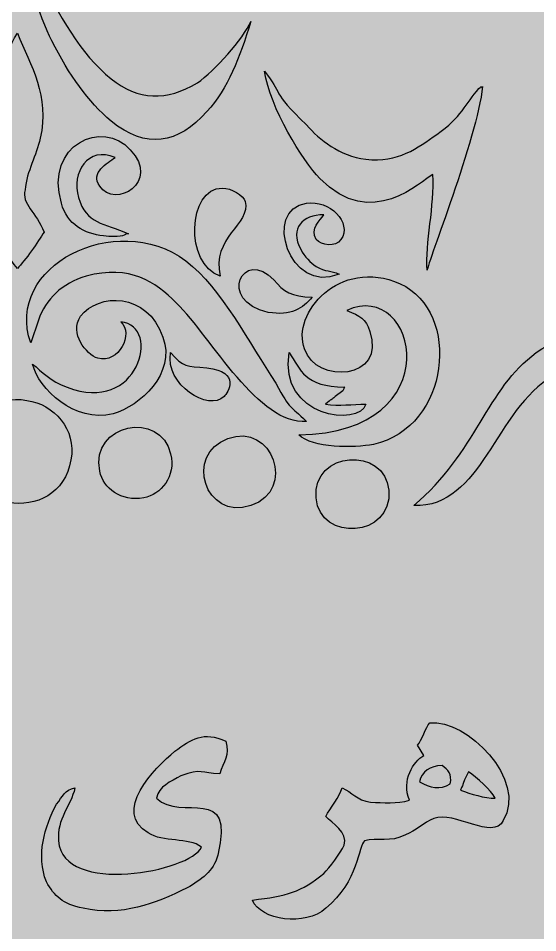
# Model space of a CAD drawing. Header units: millimetres. Extents: x -355.9 to -255.9, y -181.3 to -81.3.
# Drawn here: x -305.95 to -287.75, y -132.99 to -100.92 of the extents above; entities that cross this region are included whole.
import ezdxf

# ---------------------------------------------------------------- set-up
doc = ezdxf.new("R2010")
doc.units = ezdxf.units.MM
doc.header["$MEASUREMENT"] = 0
doc.layers.add('Layer 1', color=7, linetype='Continuous')

msp = doc.modelspace()

# ---------------------------------------------------------------- hatches: boundary and pattern name
at = {"layer": 'Layer 1', "true_color": 0xfff212}
h = msp.add_hatch(color=2, dxfattribs=at)
edge = h.paths.add_edge_path()
edge.add_spline(control_points=[(-261.0166, -81.3447), (-261.0166, -81.3447), (-350.7462, -81.3447), (-350.7462, -81.3447), (-353.5706, -81.3447), (-355.8814, -83.6554), (-355.8814, -86.4799), (-355.8814, -86.4799), (-355.8814, -176.2094), (-355.8814, -176.2094), (-355.8814, -179.0339), (-353.5706, -181.3446), (-350.7462, -181.3446), (-350.7462, -181.3446), (-261.0166, -181.3446), (-261.0166, -181.3446), (-258.1922, -181.3446), (-255.8814, -179.0339), (-255.8814, -176.2094), (-255.8814, -176.2094), (-255.8814, -86.4799), (-255.8814, -86.4799), (-255.8814, -83.6554), (-258.1922, -81.3447), (-261.0166, -81.3447)], knot_values=[0, 0, 0, 0, 0.125, 0.125, 0.125, 0.25, 0.25, 0.25, 0.375, 0.375, 0.375, 0.5, 0.5, 0.5, 0.625, 0.625, 0.625, 0.75, 0.75, 0.75, 0.875, 0.875, 0.875, 1, 1, 1, 1], degree=3, periodic=1)
at = {"layer": 'Layer 1', "true_color": 0x373435}
h = msp.add_hatch(color=250, dxfattribs=at)
edge = h.paths.add_edge_path()
edge.add_spline(control_points=[(-297.7955, -101.0355), (-298.0639, -101.6394), (-299.0704, -102.7802), (-299.6743, -103.1828), (-300.748, -103.8538), (-301.7545, -103.7868), (-302.694, -103.0486), (-303.7677, -102.1763), (-304.5729, -100.7671), (-305.1768, -99.425), (-305.311, -99.0224), (-305.5795, -98.2171), (-305.7808, -97.9487), (-305.8479, -99.0895), (-305.1768, -100.9013), (-304.7742, -101.7065), (-304.1703, -102.9144), (-303.4993, -103.8538), (-302.694, -104.5249), (-301.4861, -105.5314), (-300.3454, -105.3302), (-299.3389, -104.1894), (-298.6007, -103.3841), (-298.1981, -102.3105), (-297.7955, -101.0355)], knot_values=[0, 0, 0, 0, 0.125, 0.125, 0.125, 0.25, 0.25, 0.25, 0.375, 0.375, 0.375, 0.5, 0.5, 0.5, 0.625, 0.625, 0.625, 0.75, 0.75, 0.75, 0.875, 0.875, 0.875, 1, 1, 1, 1], degree=3, periodic=1)
h = msp.add_hatch(color=250, dxfattribs=at)
edge = h.paths.add_edge_path()
edge.add_spline(control_points=[(-306.9216, -108.4169), (-306.7202, -108.7524), (-306.2505, -109.3563), (-305.9821, -109.6919), (-305.7137, -109.4234), (-305.244, -108.7524), (-305.0426, -108.4169), (-305.311, -107.7458), (-305.8479, -107.4104), (-305.7137, -106.9406), (-305.6466, -106.2696), (-305.311, -105.7328), (-305.1768, -105.1288), (-304.8413, -103.6526), (-305.5124, -102.5789), (-305.9821, -101.4381), (-306.5189, -102.3105), (-306.9886, -103.921), (-306.7202, -105.1288), (-306.3176, -106.8064), (-305.8479, -106.7393), (-306.5189, -107.6788), (-306.6531, -107.9472), (-306.7874, -108.2156), (-306.9216, -108.4169)], knot_values=[0, 0, 0, 0, 0.125, 0.125, 0.125, 0.25, 0.25, 0.25, 0.375, 0.375, 0.375, 0.5, 0.5, 0.5, 0.625, 0.625, 0.625, 0.75, 0.75, 0.75, 0.875, 0.875, 0.875, 1, 1, 1, 1], degree=3, periodic=1)
h = msp.add_hatch(color=250, dxfattribs=at)
edge = h.paths.add_edge_path()
edge.add_spline(control_points=[(-291.4206, -106.4038), (-291.3535, -107.4774), (-291.689, -108.8195), (-291.622, -109.759), (-291.622, -109.5576), (-289.8773, -105.1288), (-289.6759, -103.317), (-289.743, -103.3841), (-289.6759, -103.2499), (-289.8101, -103.3841), (-290.2799, -103.921), (-290.4141, -104.3907), (-291.2864, -104.9946), (-291.9574, -105.4644), (-292.6285, -106.0012), (-293.7692, -105.867), (-294.7087, -105.7328), (-295.3798, -105.196), (-295.8494, -104.6591), (-297.1244, -103.4512), (-296.6547, -103.5854), (-297.3257, -102.7802), (-297.1244, -104.0552), (-295.9836, -105.934), (-295.3798, -106.538), (-293.568, -108.4169), (-291.8232, -106.6051), (-291.4206, -106.4038)], knot_values=[0, 0, 0, 0, 0.1111111, 0.1111111, 0.1111111, 0.2222222, 0.2222222, 0.2222222, 0.3333333, 0.3333333, 0.3333333, 0.4444444, 0.4444444, 0.4444444, 0.5555556, 0.5555556, 0.5555556, 0.6666667, 0.6666667, 0.6666667, 0.7777778, 0.7777778, 0.7777778, 0.8888889, 0.8888889, 0.8888889, 1, 1, 1, 1], degree=3, periodic=1)
h = msp.add_hatch(color=250, dxfattribs=at)
edge = h.paths.add_edge_path()
edge.add_spline(control_points=[(-302.0901, -108.484), (-302.9624, -108.0814), (-303.5663, -108.1485), (-303.8348, -107.209), (-304.1032, -106.3366), (-303.4993, -105.3972), (-302.5598, -105.7998), (-302.8282, -106.0012), (-303.4321, -106.3366), (-303.0966, -106.8064), (-302.5598, -107.6116), (-300.9493, -106.6722), (-302.0229, -105.5314), (-302.9624, -104.4578), (-305.0426, -105.3302), (-304.4387, -107.4104), (-304.2374, -108.1485), (-303.6335, -108.484), (-302.9624, -108.5511), (-302.4256, -108.6182), (-302.2243, -108.5511), (-302.1571, -108.484), (-302.0901, -108.484), (-302.0901, -108.484), (-302.0901, -108.484)], knot_values=[0, 0, 0, 0, 0.125, 0.125, 0.125, 0.25, 0.25, 0.25, 0.375, 0.375, 0.375, 0.5, 0.5, 0.5, 0.625, 0.625, 0.625, 0.75, 0.75, 0.75, 0.875, 0.875, 0.875, 1, 1, 1, 1], degree=3, periodic=1)
h = msp.add_hatch(color=250, dxfattribs=at)
edge = h.paths.add_edge_path()
edge.add_spline(control_points=[(-298.8691, -109.9603), (-299.2047, -108.6182), (-297.7955, -108.1485), (-297.9968, -107.3432), (-298.0639, -107.1419), (-298.4665, -106.8735), (-298.802, -106.8735), (-300.0099, -106.8735), (-300.1441, -109.5576), (-298.8691, -109.9603)], knot_values=[0, 0, 0, 0, 0.3333333, 0.3333333, 0.3333333, 0.6666667, 0.6666667, 0.6666667, 1, 1, 1, 1], degree=3, periodic=1)
h = msp.add_hatch(color=250, dxfattribs=at)
edge = h.paths.add_edge_path()
edge.add_spline(control_points=[(-294.7087, -109.8932), (-294.9771, -109.759), (-295.1784, -109.8261), (-295.514, -109.6247), (-295.7152, -109.4905), (-295.9166, -109.2892), (-296.0508, -109.0208), (-296.4534, -108.2827), (-295.9836, -107.813), (-295.2455, -107.813), (-295.3798, -108.0142), (-295.7152, -108.2827), (-295.514, -108.6853), (-295.3126, -108.8866), (-294.8429, -108.9537), (-294.6416, -108.6853), (-294.239, -108.0814), (-295.0442, -107.2761), (-295.8494, -107.4104), (-297.3928, -107.6116), (-296.4534, -110.6313), (-294.7087, -109.8932)], knot_values=[0, 0, 0, 0, 0.1428571, 0.1428571, 0.1428571, 0.2857143, 0.2857143, 0.2857143, 0.4285714, 0.4285714, 0.4285714, 0.5714286, 0.5714286, 0.5714286, 0.7142857, 0.7142857, 0.7142857, 0.8571429, 0.8571429, 0.8571429, 1, 1, 1, 1], degree=3, periodic=1)
h = msp.add_hatch(color=250, dxfattribs=at)
edge = h.paths.add_edge_path()
edge.add_spline(control_points=[(-305.5124, -112.3089), (-305.5124, -112.3089), (-305.244, -111.5037), (-305.244, -111.5037), (-304.9755, -110.7655), (-304.4387, -110.2287), (-303.5663, -109.9603), (-302.0229, -109.5576), (-301.1507, -110.1616), (-300.4125, -110.8997), (-299.1375, -112.1747), (-297.527, -115.1943), (-295.8494, -115.0601), (-296.4534, -114.4562), (-296.3863, -114.7246), (-296.9231, -113.7181), (-297.8626, -112.3089), (-298.802, -110.43), (-300.077, -109.4234), (-302.5598, -107.6116), (-306.4518, -109.6247), (-305.5124, -112.3089)], knot_values=[0, 0, 0, 0, 0.1428571, 0.1428571, 0.1428571, 0.2857143, 0.2857143, 0.2857143, 0.4285714, 0.4285714, 0.4285714, 0.5714286, 0.5714286, 0.5714286, 0.7142857, 0.7142857, 0.7142857, 0.8571429, 0.8571429, 0.8571429, 1, 1, 1, 1], degree=3, periodic=1)
h = msp.add_hatch(color=250, dxfattribs=at)
edge = h.paths.add_edge_path()
edge.add_spline(control_points=[(-295.6482, -110.6984), (-296.3863, -110.6984), (-296.6547, -110.4971), (-296.9902, -110.0945), (-298.0639, -108.9537), (-299.0033, -110.8326), (-297.1915, -111.2353), (-296.3863, -111.3695), (-295.9836, -111.1011), (-295.6482, -110.6984)], knot_values=[0, 0, 0, 0, 0.3333333, 0.3333333, 0.3333333, 0.6666667, 0.6666667, 0.6666667, 1, 1, 1, 1], degree=3, periodic=1)
h = msp.add_hatch(color=250, dxfattribs=at)
edge = h.paths.add_edge_path()
edge.add_spline(control_points=[(-294.4402, -111.1681), (-291.9574, -110.0274), (-290.7496, -115.4627), (-296.1179, -115.5299), (-295.6482, -115.9996), (-294.1718, -115.9996), (-293.5008, -115.8654), (-290.8167, -115.2615), (-290.4141, -111.2353), (-292.5614, -110.2287), (-294.7087, -109.2892), (-296.3863, -111.3023), (-295.9166, -112.5102), (-295.514, -113.7851), (-293.0311, -113.5839), (-293.635, -111.9063), (-293.7692, -111.4365), (-293.9706, -111.3695), (-294.4402, -111.1681)], knot_values=[0, 0, 0, 0, 0.1666667, 0.1666667, 0.1666667, 0.3333333, 0.3333333, 0.3333333, 0.5, 0.5, 0.5, 0.6666667, 0.6666667, 0.6666667, 0.8333333, 0.8333333, 0.8333333, 1, 1, 1, 1], degree=3, periodic=1)
h = msp.add_hatch(color=250, dxfattribs=at)
edge = h.paths.add_edge_path()
edge.add_spline(control_points=[(-302.3585, -111.5707), (-300.8823, -111.7049), (-301.7545, -114.8588), (-304.2374, -113.8523), (-304.8413, -113.6509), (-305.1097, -113.3155), (-305.4452, -113.0471), (-305.244, -113.9193), (-303.969, -115.1272), (-302.6269, -114.7917), (-301.6875, -114.5233), (-300.4125, -113.3825), (-300.8823, -112.1076), (-301.4191, -110.4971), (-303.1637, -110.5642), (-303.7677, -111.3695), (-304.1703, -111.9733), (-303.5663, -112.7115), (-303.1637, -112.8457), (-302.4256, -113.0471), (-301.8887, -111.9733), (-302.3585, -111.5707)], knot_values=[0, 0, 0, 0, 0.1428571, 0.1428571, 0.1428571, 0.2857143, 0.2857143, 0.2857143, 0.4285714, 0.4285714, 0.4285714, 0.5714286, 0.5714286, 0.5714286, 0.7142857, 0.7142857, 0.7142857, 0.8571429, 0.8571429, 0.8571429, 1, 1, 1, 1], degree=3, periodic=1)
h = msp.add_hatch(color=250, dxfattribs=at)
edge = h.paths.add_edge_path()
edge.add_spline(control_points=[(-292.0916, -118.0127), (-289.6759, -118.0798), (-289.2733, -114.6575), (-287.1931, -113.4497), (-285.5827, -112.5773), (-283.7037, -113.1813), (-283.4353, -115.2615), (-283.1669, -118.0798), (-286.3207, -117.8785), (-286.4549, -116.268), (-286.6563, -114.9259), (-285.4484, -114.4562), (-285.2471, -115.3285), (-285.5155, -115.4627), (-285.9181, -115.4627), (-285.9181, -115.7983), (-285.9181, -116.6035), (-283.905, -116.7377), (-284.4419, -114.8588), (-284.7774, -113.5839), (-286.8576, -114.1878), (-287.126, -115.6641), (-287.3944, -117.0732), (-286.3207, -118.2811), (-284.9787, -118.214), (-282.1604, -118.0127), (-281.7577, -113.7181), (-283.9721, -112.4431), (-285.18, -111.7721), (-286.7905, -111.9063), (-287.7971, -112.6444), (-289.5417, -113.9193), (-289.8773, -116.1338), (-292.0916, -118.0127)], knot_values=[0, 0, 0, 0, 0.0909091, 0.0909091, 0.0909091, 0.1818182, 0.1818182, 0.1818182, 0.2727273, 0.2727273, 0.2727273, 0.3636364, 0.3636364, 0.3636364, 0.4545455, 0.4545455, 0.4545455, 0.5454545, 0.5454545, 0.5454545, 0.6363636, 0.6363636, 0.6363636, 0.7272727, 0.7272727, 0.7272727, 0.8181818, 0.8181818, 0.8181818, 0.9090909, 0.9090909, 0.9090909, 1, 1, 1, 1], degree=3, periodic=1)
h = msp.add_hatch(color=250, dxfattribs=at)
edge = h.paths.add_edge_path()
edge.add_spline(control_points=[(-300.6138, -112.6444), (-300.8151, -113.7851), (-299.2717, -114.7246), (-298.7349, -114.1878), (-298.6007, -114.0535), (-298.131, -113.3155), (-299.3389, -113.1813), (-300.077, -113.1141), (-300.1441, -113.1813), (-300.6138, -112.6444)], knot_values=[0, 0, 0, 0, 0.3333333, 0.3333333, 0.3333333, 0.6666667, 0.6666667, 0.6666667, 1, 1, 1, 1], degree=3, periodic=1)
h = msp.add_hatch(color=250, dxfattribs=at)
edge = h.paths.add_edge_path()
edge.add_spline(control_points=[(-293.7692, -114.4562), (-294.239, -114.4562), (-294.7087, -114.5233), (-295.1784, -114.4562), (-294.9771, -114.2549), (-294.9771, -114.322), (-294.8429, -114.1878), (-294.8429, -114.1878), (-294.5745, -113.9865), (-294.5745, -113.9865), (-294.5074, -113.8523), (-294.5745, -113.9193), (-294.5074, -113.8523), (-295.9166, -113.8523), (-296.0508, -113.2483), (-296.4534, -112.6444), (-296.856, -114.9259), (-293.9706, -115.2615), (-293.7692, -114.4562)], knot_values=[0, 0, 0, 0, 0.1666667, 0.1666667, 0.1666667, 0.3333333, 0.3333333, 0.3333333, 0.5, 0.5, 0.5, 0.6666667, 0.6666667, 0.6666667, 0.8333333, 0.8333333, 0.8333333, 1, 1, 1, 1], degree=3, periodic=1)
h = msp.add_hatch(color=250, dxfattribs=at)
edge = h.paths.add_edge_path()
edge.add_spline(control_points=[(-304.1032, -116.4022), (-303.9019, -115.3285), (-304.7071, -114.4562), (-305.6466, -114.322), (-306.7202, -114.1207), (-307.6596, -114.8588), (-307.861, -115.7312), (-308.2636, -118.214), (-304.5058, -118.818), (-304.1032, -116.4022)], knot_values=[0, 0, 0, 0, 0.3333333, 0.3333333, 0.3333333, 0.6666667, 0.6666667, 0.6666667, 1, 1, 1, 1], degree=3, periodic=1)
h = msp.add_hatch(color=250, dxfattribs=at)
edge = h.paths.add_edge_path()
edge.add_spline(control_points=[(-303.0966, -116.8048), (-302.9624, -117.4088), (-302.3585, -117.8785), (-301.5533, -117.7443), (-300.9493, -117.6101), (-300.4125, -117.0061), (-300.6138, -116.2009), (-300.9493, -114.6575), (-303.4321, -115.1272), (-303.0966, -116.8048)], knot_values=[0, 0, 0, 0, 0.3333333, 0.3333333, 0.3333333, 0.6666667, 0.6666667, 0.6666667, 1, 1, 1, 1], degree=3, periodic=1)
h = msp.add_hatch(color=250, dxfattribs=at)
edge = h.paths.add_edge_path()
edge.add_spline(control_points=[(-298.6007, -115.6641), (-300.1441, -116.2009), (-299.4059, -118.5495), (-297.7955, -118.0127), (-296.185, -117.4758), (-297.0573, -115.0601), (-298.6007, -115.6641)], knot_values=[0, 0, 0, 0, 0.5, 0.5, 0.5, 1, 1, 1, 1], degree=3, periodic=1)
h = msp.add_hatch(color=250, dxfattribs=at)
edge = h.paths.add_edge_path()
edge.add_spline(control_points=[(-295.514, -117.7443), (-295.3798, -119.2876), (-292.8298, -119.1534), (-292.964, -117.4758), (-293.0982, -115.9325), (-295.6482, -116.0667), (-295.514, -117.7443)], knot_values=[0, 0, 0, 0, 0.5, 0.5, 0.5, 1, 1, 1, 1], degree=3, periodic=1)
h = msp.add_hatch(color=250, dxfattribs=at)
edge = h.paths.add_edge_path()
edge.add_spline(control_points=[(-295.1729, -132.1325), (-294.0292, -131.2033), (-294.0292, -129.9166), (-293.8148, -129.7737), (-293.3859, -129.6307), (-292.8855, -129.8451), (-292.3852, -129.5592), (-292.0278, -129.4163), (-291.7418, -129.1303), (-291.3844, -128.9874), (-290.6696, -128.7015), (-289.3115, -129.7737), (-288.9541, -129.0589), (-288.0963, -127.6293), (-290.2408, -125.4849), (-291.5274, -125.6278), (-291.6704, -125.7708), (-291.8133, -126.2711), (-291.9563, -126.4141), (-291.9563, -126.4141), (-291.7418, -126.7715), (-291.7418, -126.7715), (-292.0992, -126.9859), (-292.5281, -127.6293), (-292.2422, -128.3441), (-292.6711, -128.487), (-293.1714, -128.4155), (-293.6003, -128.4155), (-294.1007, -128.3441), (-294.2436, -128.0581), (-294.601, -127.9152), (-294.6725, -128.2011), (-295.0299, -128.63), (-295.1729, -128.9159), (-294.9584, -129.1303), (-294.3866, -129.4877), (-294.5296, -129.9166), (-294.6725, -130.2025), (-295.0299, -130.7029), (-295.2444, -130.9173), (-296.0306, -131.5607), (-296.531, -131.7036), (-297.7462, -131.8466), (-297.4602, -132.5614), (-295.8877, -132.7758), (-295.1729, -132.1325)], knot_values=[0, 0, 0, 0, 0.0666667, 0.0666667, 0.0666667, 0.1333333, 0.1333333, 0.1333333, 0.2, 0.2, 0.2, 0.2666667, 0.2666667, 0.2666667, 0.3333333, 0.3333333, 0.3333333, 0.4, 0.4, 0.4, 0.4666667, 0.4666667, 0.4666667, 0.5333333, 0.5333333, 0.5333333, 0.6, 0.6, 0.6, 0.6666667, 0.6666667, 0.6666667, 0.7333333, 0.7333333, 0.7333333, 0.8, 0.8, 0.8, 0.8666667, 0.8666667, 0.8666667, 0.9333333, 0.9333333, 0.9333333, 1, 1, 1, 1], degree=3, periodic=1)
h = msp.add_hatch(color=250, dxfattribs=at)
edge = h.paths.add_edge_path()
edge.add_spline(control_points=[(-298.8899, -127.4148), (-298.7469, -126.9859), (-298.5324, -126.7715), (-298.6754, -126.2711), (-299.4617, -125.9137), (-299.8906, -126.1997), (-300.4624, -126.6285), (-301.1772, -127.2004), (-302.6783, -128.7729), (-301.3917, -129.4877), (-300.8913, -129.8451), (-299.9621, -129.6307), (-299.5332, -129.9881), (-299.8906, -130.8459), (-304.3938, -131.7036), (-304.5368, -129.7737), (-304.6083, -128.9874), (-304.1079, -128.5585), (-303.9649, -127.9152), (-304.3223, -127.9867), (-304.3938, -128.2011), (-304.6083, -128.487), (-305.0371, -129.2733), (-305.3231, -130.274), (-304.9657, -131.2033), (-304.6797, -131.7036), (-304.3938, -131.9895), (-303.679, -132.1325), (-302.3209, -132.4184), (-301.1772, -131.9895), (-300.0335, -131.4177), (-299.5332, -131.1318), (-299.1043, -130.8459), (-298.9613, -130.274), (-298.318, -127.7007), (-300.248, -129.1303), (-301.1057, -128.2726), (-301.0343, -127.8437), (-300.6054, -127.7007), (-300.248, -127.4863), (-299.5332, -127.2004), (-299.5332, -127.4148), (-298.8899, -127.4148)], knot_values=[0, 0, 0, 0, 0.0714286, 0.0714286, 0.0714286, 0.1428571, 0.1428571, 0.1428571, 0.2142857, 0.2142857, 0.2142857, 0.2857143, 0.2857143, 0.2857143, 0.3571429, 0.3571429, 0.3571429, 0.4285714, 0.4285714, 0.4285714, 0.5, 0.5, 0.5, 0.5714286, 0.5714286, 0.5714286, 0.6428571, 0.6428571, 0.6428571, 0.7142857, 0.7142857, 0.7142857, 0.7857143, 0.7857143, 0.7857143, 0.8571429, 0.8571429, 0.8571429, 0.9285714, 0.9285714, 0.9285714, 1, 1, 1, 1], degree=3, periodic=1)
h = msp.add_hatch(color=250, dxfattribs=at)
edge = h.paths.add_edge_path()
edge.add_spline(control_points=[(-291.8848, -127.7007), (-291.8133, -127.3433), (-291.5274, -127.1289), (-291.0985, -127.1289), (-290.8841, -127.2719), (-290.7411, -127.4148), (-290.8126, -127.7722), (-291.17, -127.9867), (-291.5274, -127.9152), (-291.8848, -127.7007)], knot_values=[0, 0, 0, 0, 0.3333333, 0.3333333, 0.3333333, 0.6666667, 0.6666667, 0.6666667, 1, 1, 1, 1], degree=3, periodic=1)
h = msp.add_hatch(color=250, dxfattribs=at)
edge = h.paths.add_edge_path()
edge.add_spline(control_points=[(-290.4552, -127.9867), (-290.3837, -127.8437), (-290.3837, -127.8437), (-290.3122, -127.6293), (-290.3122, -127.6293), (-290.1693, -127.3433), (-290.1693, -127.3433), (-289.8833, -127.5578), (-289.383, -127.9867), (-289.24, -128.2726), (-289.5974, -128.2726), (-290.0978, -128.1296), (-290.4552, -127.9867)], knot_values=[0, 0, 0, 0, 0.25, 0.25, 0.25, 0.5, 0.5, 0.5, 0.75, 0.75, 0.75, 1, 1, 1, 1], degree=3, periodic=1)

# ---------------------------------------------------------------- linework, layer by layer
at = {"layer": 'Layer 1', "color": 250, "lineweight": 18}
msp.add_open_spline([(-261.0166, -81.3447), (-261.0166, -81.3447), (-350.7462, -81.3447), (-350.7462, -81.3447), (-353.5706, -81.3447), (-355.8814, -83.6554), (-355.8814, -86.4799), (-355.8814, -86.4799), (-355.8814, -176.2094), (-355.8814, -176.2094), (-355.8814, -179.0339), (-353.5706, -181.3446), (-350.7462, -181.3446), (-350.7462, -181.3446), (-261.0166, -181.3446), (-261.0166, -181.3446), (-258.1922, -181.3446), (-255.8814, -179.0339), (-255.8814, -176.2094), (-255.8814, -176.2094), (-255.8814, -86.4799), (-255.8814, -86.4799), (-255.8814, -83.6554), (-258.1922, -81.3447), (-261.0166, -81.3447)], degree=3, knots=[0, 0, 0, 0, 0.125, 0.125, 0.125, 0.25, 0.25, 0.25, 0.375, 0.375, 0.375, 0.5, 0.5, 0.5, 0.625, 0.625, 0.625, 0.75, 0.75, 0.75, 0.875, 0.875, 0.875, 1, 1, 1, 1], dxfattribs=at)
at = {"layer": 'Layer 1', "color": 250}
for points, knots in [([(-297.7955, -101.0355), (-298.0639, -101.6394), (-299.0704, -102.7802), (-299.6743, -103.1828), (-300.748, -103.8538), (-301.7545, -103.7868), (-302.694, -103.0486), (-303.7677, -102.1763), (-304.5729, -100.7671), (-305.1768, -99.425), (-305.311, -99.0224), (-305.5795, -98.2171), (-305.7808, -97.9487), (-305.8479, -99.0895), (-305.1768, -100.9013), (-304.7742, -101.7065), (-304.1703, -102.9144), (-303.4993, -103.8538), (-302.694, -104.5249), (-301.4861, -105.5314), (-300.3454, -105.3302), (-299.3389, -104.1894), (-298.6007, -103.3841), (-298.1981, -102.3105), (-297.7955, -101.0355)], [0, 0, 0, 0, 0.125, 0.125, 0.125, 0.25, 0.25, 0.25, 0.375, 0.375, 0.375, 0.5, 0.5, 0.5, 0.625, 0.625, 0.625, 0.75, 0.75, 0.75, 0.875, 0.875, 0.875, 1, 1, 1, 1]), ([(-306.9216, -108.4169), (-306.7202, -108.7524), (-306.2505, -109.3563), (-305.9821, -109.6919), (-305.7137, -109.4234), (-305.244, -108.7524), (-305.0426, -108.4169), (-305.311, -107.7458), (-305.8479, -107.4104), (-305.7137, -106.9406), (-305.6466, -106.2696), (-305.311, -105.7328), (-305.1768, -105.1288), (-304.8413, -103.6526), (-305.5124, -102.5789), (-305.9821, -101.4381), (-306.5189, -102.3105), (-306.9886, -103.921), (-306.7202, -105.1288), (-306.3176, -106.8064), (-305.8479, -106.7393), (-306.5189, -107.6788), (-306.6531, -107.9472), (-306.7874, -108.2156), (-306.9216, -108.4169)], [0, 0, 0, 0, 0.125, 0.125, 0.125, 0.25, 0.25, 0.25, 0.375, 0.375, 0.375, 0.5, 0.5, 0.5, 0.625, 0.625, 0.625, 0.75, 0.75, 0.75, 0.875, 0.875, 0.875, 1, 1, 1, 1]), ([(-291.4206, -106.4038), (-291.3535, -107.4774), (-291.689, -108.8195), (-291.622, -109.759), (-291.622, -109.5576), (-289.8773, -105.1288), (-289.6759, -103.317), (-289.743, -103.3841), (-289.6759, -103.2499), (-289.8101, -103.3841), (-290.2799, -103.921), (-290.4141, -104.3907), (-291.2864, -104.9946), (-291.9574, -105.4644), (-292.6285, -106.0012), (-293.7692, -105.867), (-294.7087, -105.7328), (-295.3798, -105.196), (-295.8494, -104.6591), (-297.1244, -103.4512), (-296.6547, -103.5854), (-297.3257, -102.7802), (-297.1244, -104.0552), (-295.9836, -105.934), (-295.3798, -106.538), (-293.568, -108.4169), (-291.8232, -106.6051), (-291.4206, -106.4038)], [0, 0, 0, 0, 0.1111111, 0.1111111, 0.1111111, 0.2222222, 0.2222222, 0.2222222, 0.3333333, 0.3333333, 0.3333333, 0.4444444, 0.4444444, 0.4444444, 0.5555556, 0.5555556, 0.5555556, 0.6666667, 0.6666667, 0.6666667, 0.7777778, 0.7777778, 0.7777778, 0.8888889, 0.8888889, 0.8888889, 1, 1, 1, 1]), ([(-302.0901, -108.484), (-302.9624, -108.0814), (-303.5663, -108.1485), (-303.8348, -107.209), (-304.1032, -106.3366), (-303.4993, -105.3972), (-302.5598, -105.7998), (-302.8282, -106.0012), (-303.4321, -106.3366), (-303.0966, -106.8064), (-302.5598, -107.6116), (-300.9493, -106.6722), (-302.0229, -105.5314), (-302.9624, -104.4578), (-305.0426, -105.3302), (-304.4387, -107.4104), (-304.2374, -108.1485), (-303.6335, -108.484), (-302.9624, -108.5511), (-302.4256, -108.6182), (-302.2243, -108.5511), (-302.1571, -108.484), (-302.0901, -108.484), (-302.0901, -108.484), (-302.0901, -108.484)], [0, 0, 0, 0, 0.125, 0.125, 0.125, 0.25, 0.25, 0.25, 0.375, 0.375, 0.375, 0.5, 0.5, 0.5, 0.625, 0.625, 0.625, 0.75, 0.75, 0.75, 0.875, 0.875, 0.875, 1, 1, 1, 1]), ([(-298.8691, -109.9603), (-299.2047, -108.6182), (-297.7955, -108.1485), (-297.9968, -107.3432), (-298.0639, -107.1419), (-298.4665, -106.8735), (-298.802, -106.8735), (-300.0099, -106.8735), (-300.1441, -109.5576), (-298.8691, -109.9603)], [0, 0, 0, 0, 0.3333333, 0.3333333, 0.3333333, 0.6666667, 0.6666667, 0.6666667, 1, 1, 1, 1]), ([(-294.7087, -109.8932), (-294.9771, -109.759), (-295.1784, -109.8261), (-295.514, -109.6247), (-295.7152, -109.4905), (-295.9166, -109.2892), (-296.0508, -109.0208), (-296.4534, -108.2827), (-295.9836, -107.813), (-295.2455, -107.813), (-295.3798, -108.0142), (-295.7152, -108.2827), (-295.514, -108.6853), (-295.3126, -108.8866), (-294.8429, -108.9537), (-294.6416, -108.6853), (-294.239, -108.0814), (-295.0442, -107.2761), (-295.8494, -107.4104), (-297.3928, -107.6116), (-296.4534, -110.6313), (-294.7087, -109.8932)], [0, 0, 0, 0, 0.1428571, 0.1428571, 0.1428571, 0.2857143, 0.2857143, 0.2857143, 0.4285714, 0.4285714, 0.4285714, 0.5714286, 0.5714286, 0.5714286, 0.7142857, 0.7142857, 0.7142857, 0.8571429, 0.8571429, 0.8571429, 1, 1, 1, 1]), ([(-305.5124, -112.3089), (-305.5124, -112.3089), (-305.244, -111.5037), (-305.244, -111.5037), (-304.9755, -110.7655), (-304.4387, -110.2287), (-303.5663, -109.9603), (-302.0229, -109.5576), (-301.1507, -110.1616), (-300.4125, -110.8997), (-299.1375, -112.1747), (-297.527, -115.1943), (-295.8494, -115.0601), (-296.4534, -114.4562), (-296.3863, -114.7246), (-296.9231, -113.7181), (-297.8626, -112.3089), (-298.802, -110.43), (-300.077, -109.4234), (-302.5598, -107.6116), (-306.4518, -109.6247), (-305.5124, -112.3089)], [0, 0, 0, 0, 0.1428571, 0.1428571, 0.1428571, 0.2857143, 0.2857143, 0.2857143, 0.4285714, 0.4285714, 0.4285714, 0.5714286, 0.5714286, 0.5714286, 0.7142857, 0.7142857, 0.7142857, 0.8571429, 0.8571429, 0.8571429, 1, 1, 1, 1]), ([(-295.6482, -110.6984), (-296.3863, -110.6984), (-296.6547, -110.4971), (-296.9902, -110.0945), (-298.0639, -108.9537), (-299.0033, -110.8326), (-297.1915, -111.2353), (-296.3863, -111.3695), (-295.9836, -111.1011), (-295.6482, -110.6984)], [0, 0, 0, 0, 0.3333333, 0.3333333, 0.3333333, 0.6666667, 0.6666667, 0.6666667, 1, 1, 1, 1]), ([(-294.4402, -111.1681), (-291.9574, -110.0274), (-290.7496, -115.4627), (-296.1179, -115.5299), (-295.6482, -115.9996), (-294.1718, -115.9996), (-293.5008, -115.8654), (-290.8167, -115.2615), (-290.4141, -111.2353), (-292.5614, -110.2287), (-294.7087, -109.2892), (-296.3863, -111.3023), (-295.9166, -112.5102), (-295.514, -113.7851), (-293.0311, -113.5839), (-293.635, -111.9063), (-293.7692, -111.4365), (-293.9706, -111.3695), (-294.4402, -111.1681)], [0, 0, 0, 0, 0.1666667, 0.1666667, 0.1666667, 0.3333333, 0.3333333, 0.3333333, 0.5, 0.5, 0.5, 0.6666667, 0.6666667, 0.6666667, 0.8333333, 0.8333333, 0.8333333, 1, 1, 1, 1]), ([(-302.3585, -111.5707), (-300.8823, -111.7049), (-301.7545, -114.8588), (-304.2374, -113.8523), (-304.8413, -113.6509), (-305.1097, -113.3155), (-305.4452, -113.0471), (-305.244, -113.9193), (-303.969, -115.1272), (-302.6269, -114.7917), (-301.6875, -114.5233), (-300.4125, -113.3825), (-300.8823, -112.1076), (-301.4191, -110.4971), (-303.1637, -110.5642), (-303.7677, -111.3695), (-304.1703, -111.9733), (-303.5663, -112.7115), (-303.1637, -112.8457), (-302.4256, -113.0471), (-301.8887, -111.9733), (-302.3585, -111.5707)], [0, 0, 0, 0, 0.1428571, 0.1428571, 0.1428571, 0.2857143, 0.2857143, 0.2857143, 0.4285714, 0.4285714, 0.4285714, 0.5714286, 0.5714286, 0.5714286, 0.7142857, 0.7142857, 0.7142857, 0.8571429, 0.8571429, 0.8571429, 1, 1, 1, 1]), ([(-292.0916, -118.0127), (-289.6759, -118.0798), (-289.2733, -114.6575), (-287.1931, -113.4497), (-285.5827, -112.5773), (-283.7037, -113.1813), (-283.4353, -115.2615), (-283.1669, -118.0798), (-286.3207, -117.8785), (-286.4549, -116.268), (-286.6563, -114.9259), (-285.4484, -114.4562), (-285.2471, -115.3285), (-285.5155, -115.4627), (-285.9181, -115.4627), (-285.9181, -115.7983), (-285.9181, -116.6035), (-283.905, -116.7377), (-284.4419, -114.8588), (-284.7774, -113.5839), (-286.8576, -114.1878), (-287.126, -115.6641), (-287.3944, -117.0732), (-286.3207, -118.2811), (-284.9787, -118.214), (-282.1604, -118.0127), (-281.7577, -113.7181), (-283.9721, -112.4431), (-285.18, -111.7721), (-286.7905, -111.9063), (-287.7971, -112.6444), (-289.5417, -113.9193), (-289.8773, -116.1338), (-292.0916, -118.0127)], [0, 0, 0, 0, 0.0909091, 0.0909091, 0.0909091, 0.1818182, 0.1818182, 0.1818182, 0.2727273, 0.2727273, 0.2727273, 0.3636364, 0.3636364, 0.3636364, 0.4545455, 0.4545455, 0.4545455, 0.5454545, 0.5454545, 0.5454545, 0.6363636, 0.6363636, 0.6363636, 0.7272727, 0.7272727, 0.7272727, 0.8181818, 0.8181818, 0.8181818, 0.9090909, 0.9090909, 0.9090909, 1, 1, 1, 1]), ([(-300.6138, -112.6444), (-300.8151, -113.7851), (-299.2717, -114.7246), (-298.7349, -114.1878), (-298.6007, -114.0535), (-298.131, -113.3155), (-299.3389, -113.1813), (-300.077, -113.1141), (-300.1441, -113.1813), (-300.6138, -112.6444)], [0, 0, 0, 0, 0.3333333, 0.3333333, 0.3333333, 0.6666667, 0.6666667, 0.6666667, 1, 1, 1, 1]), ([(-293.7692, -114.4562), (-294.239, -114.4562), (-294.7087, -114.5233), (-295.1784, -114.4562), (-294.9771, -114.2549), (-294.9771, -114.322), (-294.8429, -114.1878), (-294.8429, -114.1878), (-294.5745, -113.9865), (-294.5745, -113.9865), (-294.5074, -113.8523), (-294.5745, -113.9193), (-294.5074, -113.8523), (-295.9166, -113.8523), (-296.0508, -113.2483), (-296.4534, -112.6444), (-296.856, -114.9259), (-293.9706, -115.2615), (-293.7692, -114.4562)], [0, 0, 0, 0, 0.1666667, 0.1666667, 0.1666667, 0.3333333, 0.3333333, 0.3333333, 0.5, 0.5, 0.5, 0.6666667, 0.6666667, 0.6666667, 0.8333333, 0.8333333, 0.8333333, 1, 1, 1, 1]), ([(-304.1032, -116.4022), (-303.9019, -115.3285), (-304.7071, -114.4562), (-305.6466, -114.322), (-306.7202, -114.1207), (-307.6596, -114.8588), (-307.861, -115.7312), (-308.2636, -118.214), (-304.5058, -118.818), (-304.1032, -116.4022)], [0, 0, 0, 0, 0.3333333, 0.3333333, 0.3333333, 0.6666667, 0.6666667, 0.6666667, 1, 1, 1, 1]), ([(-303.0966, -116.8048), (-302.9624, -117.4088), (-302.3585, -117.8785), (-301.5533, -117.7443), (-300.9493, -117.6101), (-300.4125, -117.0061), (-300.6138, -116.2009), (-300.9493, -114.6575), (-303.4321, -115.1272), (-303.0966, -116.8048)], [0, 0, 0, 0, 0.3333333, 0.3333333, 0.3333333, 0.6666667, 0.6666667, 0.6666667, 1, 1, 1, 1]), ([(-298.6007, -115.6641), (-300.1441, -116.2009), (-299.4059, -118.5495), (-297.7955, -118.0127), (-296.185, -117.4758), (-297.0573, -115.0601), (-298.6007, -115.6641)], [0, 0, 0, 0, 0.5, 0.5, 0.5, 1, 1, 1, 1]), ([(-295.514, -117.7443), (-295.3798, -119.2876), (-292.8298, -119.1534), (-292.964, -117.4758), (-293.0982, -115.9325), (-295.6482, -116.0667), (-295.514, -117.7443)], [0, 0, 0, 0, 0.5, 0.5, 0.5, 1, 1, 1, 1]), ([(-295.1729, -132.1325), (-294.0292, -131.2033), (-294.0292, -129.9166), (-293.8148, -129.7737), (-293.3859, -129.6307), (-292.8855, -129.8451), (-292.3852, -129.5592), (-292.0278, -129.4163), (-291.7418, -129.1303), (-291.3844, -128.9874), (-290.6696, -128.7015), (-289.3115, -129.7737), (-288.9541, -129.0589), (-288.0963, -127.6293), (-290.2408, -125.4849), (-291.5274, -125.6278), (-291.6704, -125.7708), (-291.8133, -126.2711), (-291.9563, -126.4141), (-291.9563, -126.4141), (-291.7418, -126.7715), (-291.7418, -126.7715), (-292.0992, -126.9859), (-292.5281, -127.6293), (-292.2422, -128.3441), (-292.6711, -128.487), (-293.1714, -128.4155), (-293.6003, -128.4155), (-294.1007, -128.3441), (-294.2436, -128.0581), (-294.601, -127.9152), (-294.6725, -128.2011), (-295.0299, -128.63), (-295.1729, -128.9159), (-294.9584, -129.1303), (-294.3866, -129.4877), (-294.5296, -129.9166), (-294.6725, -130.2025), (-295.0299, -130.7029), (-295.2444, -130.9173), (-296.0306, -131.5607), (-296.531, -131.7036), (-297.7462, -131.8466), (-297.4602, -132.5614), (-295.8877, -132.7758), (-295.1729, -132.1325)], [0, 0, 0, 0, 0.0666667, 0.0666667, 0.0666667, 0.1333333, 0.1333333, 0.1333333, 0.2, 0.2, 0.2, 0.2666667, 0.2666667, 0.2666667, 0.3333333, 0.3333333, 0.3333333, 0.4, 0.4, 0.4, 0.4666667, 0.4666667, 0.4666667, 0.5333333, 0.5333333, 0.5333333, 0.6, 0.6, 0.6, 0.6666667, 0.6666667, 0.6666667, 0.7333333, 0.7333333, 0.7333333, 0.8, 0.8, 0.8, 0.8666667, 0.8666667, 0.8666667, 0.9333333, 0.9333333, 0.9333333, 1, 1, 1, 1]), ([(-298.8899, -127.4148), (-298.7469, -126.9859), (-298.5324, -126.7715), (-298.6754, -126.2711), (-299.4617, -125.9137), (-299.8906, -126.1997), (-300.4624, -126.6285), (-301.1772, -127.2004), (-302.6783, -128.7729), (-301.3917, -129.4877), (-300.8913, -129.8451), (-299.9621, -129.6307), (-299.5332, -129.9881), (-299.8906, -130.8459), (-304.3938, -131.7036), (-304.5368, -129.7737), (-304.6083, -128.9874), (-304.1079, -128.5585), (-303.9649, -127.9152), (-304.3223, -127.9867), (-304.3938, -128.2011), (-304.6083, -128.487), (-305.0371, -129.2733), (-305.3231, -130.274), (-304.9657, -131.2033), (-304.6797, -131.7036), (-304.3938, -131.9895), (-303.679, -132.1325), (-302.3209, -132.4184), (-301.1772, -131.9895), (-300.0335, -131.4177), (-299.5332, -131.1318), (-299.1043, -130.8459), (-298.9613, -130.274), (-298.318, -127.7007), (-300.248, -129.1303), (-301.1057, -128.2726), (-301.0343, -127.8437), (-300.6054, -127.7007), (-300.248, -127.4863), (-299.5332, -127.2004), (-299.5332, -127.4148), (-298.8899, -127.4148)], [0, 0, 0, 0, 0.0714286, 0.0714286, 0.0714286, 0.1428571, 0.1428571, 0.1428571, 0.2142857, 0.2142857, 0.2142857, 0.2857143, 0.2857143, 0.2857143, 0.3571429, 0.3571429, 0.3571429, 0.4285714, 0.4285714, 0.4285714, 0.5, 0.5, 0.5, 0.5714286, 0.5714286, 0.5714286, 0.6428571, 0.6428571, 0.6428571, 0.7142857, 0.7142857, 0.7142857, 0.7857143, 0.7857143, 0.7857143, 0.8571429, 0.8571429, 0.8571429, 0.9285714, 0.9285714, 0.9285714, 1, 1, 1, 1]), ([(-291.8848, -127.7007), (-291.8133, -127.3433), (-291.5274, -127.1289), (-291.0985, -127.1289), (-290.8841, -127.2719), (-290.7411, -127.4148), (-290.8126, -127.7722), (-291.17, -127.9867), (-291.5274, -127.9152), (-291.8848, -127.7007)], [0, 0, 0, 0, 0.3333333, 0.3333333, 0.3333333, 0.6666667, 0.6666667, 0.6666667, 1, 1, 1, 1]), ([(-290.4552, -127.9867), (-290.3837, -127.8437), (-290.3837, -127.8437), (-290.3122, -127.6293), (-290.3122, -127.6293), (-290.1693, -127.3433), (-290.1693, -127.3433), (-289.8833, -127.5578), (-289.383, -127.9867), (-289.24, -128.2726), (-289.5974, -128.2726), (-290.0978, -128.1296), (-290.4552, -127.9867)], [0, 0, 0, 0, 0.25, 0.25, 0.25, 0.5, 0.5, 0.5, 0.75, 0.75, 0.75, 1, 1, 1, 1])]:
    msp.add_open_spline(points, degree=3, knots=knots, dxfattribs=at)

doc.saveas('drawing.dxf')
